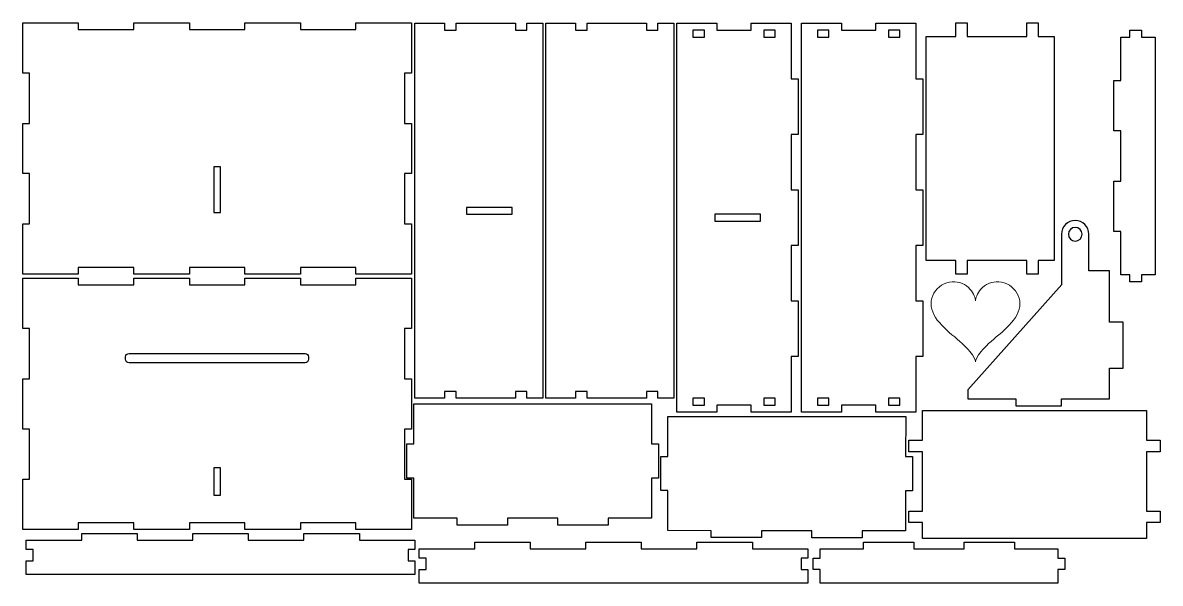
# Model space of a CAD drawing. Header units: inches. Extents: x 2 to 499, y -247 to -2.
import ezdxf

# ---------------------------------------------------------------- set-up
doc = ezdxf.new("R2010")
doc.units = ezdxf.units.IN
doc.header["$MEASUREMENT"] = 0
doc.layers.add('Ebene 1', color=7, linetype='Continuous')

# ---------------------------------------------------------------- blocks, each defined once
blk = doc.blocks.new('block 3')
at = {"layer": 'Ebene 1', "color": 7, "lineweight": 25, "true_color": 0xffffff}
blk.add_lwpolyline([(88.04, -64.77), (85.04, -64.77), (85.04, -84.77), (88.04, -84.77), (88.04, -64.77)], dxfattribs=at)
blk = doc.blocks.new('block 4')
at = {"layer": 'Ebene 1', "color": 7, "lineweight": 25, "true_color": 0xffffff}
blk.add_lwpolyline([(122.97, -108.77), (122.97, -111.77), (98.68, -111.77), (98.68, -108.77), (74.39, -108.77), (74.39, -111.77), (50.11, -111.77), (50.11, -108.77), (25.82, -108.77), (25.82, -111.77), (1.54, -111.77), (1.54, -89.77), (4.54, -89.77), (4.54, -67.77), (1.54, -67.77), (1.54, -45.77), (4.54, -45.77), (4.54, -23.77), (1.54, -23.77), (1.54, -1.77), (25.82, -1.77), (25.82, -4.77), (50.11, -4.77), (50.11, -1.77), (74.39, -1.77), (74.39, -4.77), (98.68, -4.77), (98.68, -1.77), (122.97, -1.77), (122.97, -4.77), (147.25, -4.77), (147.25, -1.77), (171.54, -1.77), (171.54, -23.77), (168.54, -23.77), (168.54, -45.77), (171.54, -45.77), (171.54, -67.77), (168.54, -67.77), (168.54, -89.77), (171.54, -89.77), (171.54, -111.77), (147.25, -111.77), (147.25, -108.77), (122.97, -108.77)], dxfattribs=at)
blk = doc.blocks.new('block 2')
at = {"layer": 'Ebene 1'}
for name in ['block 4', 'block 3']:
    blk.add_blockref(name, (0, 0), dxfattribs=at)
blk = doc.blocks.new('block 5')
at = {"layer": 'Ebene 1', "color": 7, "lineweight": 25, "true_color": 0xffffff}
blk.add_lwpolyline([(174.91, -235.91), (174.91, -231.91), (199.19, -231.91), (199.19, -228.91), (223.48, -228.91), (223.48, -231.91), (247.77, -231.91), (247.77, -228.91), (272.05, -228.91), (272.05, -231.91), (296.34, -231.91), (296.34, -228.91), (320.62, -228.91), (320.62, -231.91), (344.91, -231.91), (344.91, -235.91), (341.91, -235.91), (341.91, -240.91), (344.85, -240.91), (344.91, -246.91), (174.91, -246.91), (174.96, -240.91), (177.91, -240.91), (177.91, -235.91), (174.91, -235.91)], dxfattribs=at)
blk = doc.blocks.new('block 6')
at = {"layer": 'Ebene 1', "color": 7, "lineweight": 25, "true_color": 0xffffff}
blk.add_lwpolyline([(3.04, -232.13), (3.04, -228.13), (27.32, -228.13), (27.32, -225.13), (51.61, -225.13), (51.61, -228.13), (75.89, -228.13), (75.89, -225.13), (100.18, -225.13), (100.18, -228.13), (124.47, -228.13), (124.47, -225.13), (148.75, -225.13), (148.75, -228.13), (173.04, -228.13), (173.04, -232.13), (170.04, -232.13), (170.04, -237.13), (172.98, -237.13), (173.04, -243.13), (3.04, -243.13), (3.09, -237.13), (6.04, -237.13), (6.04, -232.13), (3.04, -232.13)], dxfattribs=at)
blk = doc.blocks.new('block 8')
at = {"layer": 'Ebene 1', "color": 7, "lineweight": 25, "true_color": 0xffffff}
blk.add_lwpolyline([(354.12, -8.02), (354.12, -5.02), (349.12, -5.02), (349.12, -8.02), (354.12, -8.02)], dxfattribs=at)
blk = doc.blocks.new('block 9')
at = {"layer": 'Ebene 1', "color": 7, "lineweight": 25, "true_color": 0xffffff}
blk.add_lwpolyline([(385.12, -5.02), (380.12, -5.02), (380.12, -8.02), (385.12, -8.02), (385.12, -5.02)], dxfattribs=at)
blk = doc.blocks.new('block 10')
at = {"layer": 'Ebene 1', "color": 7, "lineweight": 25, "true_color": 0xffffff}
blk.add_lwpolyline([(354.12, -166.02), (349.12, -166.02), (349.12, -169.02), (354.12, -169.02), (354.12, -166.02)], dxfattribs=at)
blk = doc.blocks.new('block 11')
at = {"layer": 'Ebene 1', "color": 7, "lineweight": 25, "true_color": 0xffffff}
blk.add_lwpolyline([(380.12, -169.02), (385.12, -169.02), (385.12, -166.02), (380.12, -166.02), (380.12, -169.02)], dxfattribs=at)
blk = doc.blocks.new('block 12')
at = {"layer": 'Ebene 1', "color": 7, "lineweight": 25, "true_color": 0xffffff}
blk.add_lwpolyline([(342.12, -2.02), (359.62, -2.02), (359.62, -5.02), (374.62, -5.02), (374.62, -2.02), (392.12, -2.02), (392.12, -26.31), (395.12, -26.31), (395.12, -50.6), (392.12, -50.6), (392.12, -74.88), (395.12, -74.88), (395.12, -99.17), (392.12, -99.17), (392.12, -123.45), (395.12, -123.45), (395.12, -147.74), (392.12, -147.74), (392.12, -172.02), (374.62, -172.02), (374.62, -169.02), (359.62, -169.02), (359.62, -172.02), (342.12, -172.02), (342.12, -2.02)], dxfattribs=at)
blk = doc.blocks.new('block 7')
at = {"layer": 'Ebene 1'}
for name in ['block 12', 'block 8', 'block 9', 'block 10', 'block 11']:
    blk.add_blockref(name, (0, 0), dxfattribs=at)
blk = doc.blocks.new('block 13')
at = {"layer": 'Ebene 1', "color": 7, "lineweight": 25, "true_color": 0xffffff}
blk.add_lwpolyline([(230.34, -2.02), (243.34, -2.02), (243.34, -5.02), (248.34, -5.02), (248.34, -2.02), (274.34, -2.02), (274.34, -5.02), (279.34, -5.02), (279.34, -2.02), (286.34, -2.02), (286.34, -166.02), (279.34, -166.02), (279.34, -163.02), (274.34, -163.02), (274.34, -166.02), (248.34, -166.02), (248.34, -163.02), (243.34, -163.02), (243.34, -166.02), (230.34, -166.02), (230.34, -2.02)], dxfattribs=at)
blk = doc.blocks.new('block 14')
at = {"layer": 'Ebene 1', "color": 7, "lineweight": 25, "true_color": 0xffffff}
blk.add_lwpolyline([(387.62, -224.03), (368.62, -224), (368.62, -227), (346.62, -226.98), (346.62, -223.98), (324.62, -223.96), (324.62, -226.96), (302.62, -226.93), (302.62, -223.93), (283.62, -223.91), (283.64, -206.41), (280.64, -206.41), (280.66, -191.41), (283.66, -191.41), (283.67, -173.91), (387.67, -174.03), (387.66, -191.53), (390.66, -191.53), (390.64, -206.53), (387.64, -206.53), (387.62, -224.03)], dxfattribs=at)
blk = doc.blocks.new('block 15')
at = {"layer": 'Ebene 1', "color": 7, "lineweight": 25, "true_color": 0xffffff}
blk.add_lwpolyline([(276.55, -218.45), (257.55, -218.45), (257.55, -221.45), (235.55, -221.45), (235.55, -218.45), (213.55, -218.45), (213.55, -221.45), (191.55, -221.45), (191.55, -218.45), (172.55, -218.45), (172.55, -200.95), (169.55, -200.95), (169.55, -185.95), (172.55, -185.95), (172.55, -168.45), (276.55, -168.45), (276.55, -185.95), (279.55, -185.95), (279.55, -200.95), (276.55, -200.95), (276.55, -218.45)], dxfattribs=at)
blk = doc.blocks.new('block 16')
at = {"layer": 'Ebene 1', "color": 7, "lineweight": 25, "true_color": 0xffffff}
blk.add_lwpolyline([(457.25, -235.91), (457.25, -240.91), (454.25, -240.91), (454.25, -246.91), (350.25, -246.91), (350.25, -240.91), (347.25, -240.91), (347.25, -235.91), (350.25, -235.91), (350.25, -231.91), (369.25, -231.91), (369.25, -228.91), (391.25, -228.91), (391.25, -231.91), (413.25, -231.91), (413.25, -228.91), (435.25, -228.91), (435.25, -231.91), (454.25, -231.91), (454.25, -235.91), (457.25, -235.91)], dxfattribs=at)
blk = doc.blocks.new('block 17')
at = {"layer": 'Ebene 1', "color": 7, "lineweight": 25, "true_color": 0xffffff}
blk.add_lwpolyline([(485.74, -5.02), (490.74, -5.02), (490.74, -8.02), (496.74, -8.02), (496.74, -112.02), (490.74, -112.02), (490.74, -115.02), (485.74, -115.02), (485.74, -112.02), (481.74, -112.02), (481.74, -93.02), (478.74, -93.02), (478.74, -71.02), (481.74, -71.02), (481.74, -49.02), (478.74, -49.02), (478.74, -27.02), (481.74, -27.02), (481.74, -8.02), (485.74, -8.02), (485.74, -5.02)], dxfattribs=at)
blk = doc.blocks.new('block 18')
at = {"layer": 'Ebene 1', "color": 7, "lineweight": 25, "true_color": 0xffffff}
blk.add_lwpolyline([(452.59, -7.77), (452.59, -105.77), (445.59, -105.77), (445.59, -111.77), (440.59, -111.77), (440.59, -105.77), (414.59, -105.77), (414.59, -111.77), (409.59, -111.77), (409.59, -105.77), (396.59, -105.77), (396.59, -7.77), (409.59, -7.77), (409.59, -1.77), (414.59, -1.77), (414.59, -7.77), (440.59, -7.77), (440.59, -1.77), (445.59, -1.77), (445.59, -7.77), (452.59, -7.77)], dxfattribs=at)
blk = doc.blocks.new('block 19')
at = {"layer": 'Ebene 1', "color": 7, "lineweight": 25, "true_color": 0xffffff}
blk.add_lwpolyline([(493, -227.38), (395, -227.38), (395, -220.38), (389, -220.38), (389, -215.38), (395, -215.38), (395, -189.38), (389, -189.38), (389, -184.38), (395, -184.38), (395, -171.38), (493, -171.38), (493, -184.38), (499, -184.38), (499, -189.38), (493, -189.38), (493, -215.38), (499, -215.38), (499, -220.38), (493, -220.38), (493, -227.38)], dxfattribs=at)
blk = doc.blocks.new('block 21')
at = {"layer": 'Ebene 1', "color": 7, "lineweight": 25, "true_color": 0xffffff}
blk.add_lwpolyline([(195.54, -82.52), (195.54, -85.52), (215.54, -85.52), (215.54, -82.52), (195.54, -82.52)], dxfattribs=at)
blk = doc.blocks.new('block 22')
at = {"layer": 'Ebene 1', "color": 7, "lineweight": 25, "true_color": 0xffffff}
blk.add_lwpolyline([(186.04, -2.02), (186.04, -5.02), (191.04, -5.02), (191.04, -2.02), (217.04, -2.02), (217.04, -5.02), (222.04, -5.02), (222.04, -2.02), (229.04, -2.02), (229.04, -166.02), (222.04, -166.02), (222.04, -163.02), (217.04, -163.02), (217.04, -166.02), (191.04, -166.02), (191.04, -163.02), (186.04, -163.02), (186.04, -166.02), (173.04, -166.02), (173.04, -2.02), (186.04, -2.02)], dxfattribs=at)
blk = doc.blocks.new('block 20')
at = {"layer": 'Ebene 1'}
for name in ['block 22', 'block 21']:
    blk.add_blockref(name, (0, 0), dxfattribs=at)
blk = doc.blocks.new('block 24')
at = {"layer": 'Ebene 1', "color": 7, "lineweight": 25, "true_color": 0xffffff}
blk.add_lwpolyline([(304.15, -85.52), (304.15, -88.52), (324.15, -88.52), (324.15, -85.52), (304.15, -85.52)], dxfattribs=at)
blk = doc.blocks.new('block 25')
at = {"layer": 'Ebene 1', "color": 7, "lineweight": 25, "true_color": 0xffffff}
blk.add_lwpolyline([(325.65, -8.02), (330.65, -8.02), (330.65, -5.02), (325.65, -5.02), (325.65, -8.02)], dxfattribs=at)
blk = doc.blocks.new('block 26')
at = {"layer": 'Ebene 1', "color": 7, "lineweight": 25, "true_color": 0xffffff}
blk.add_lwpolyline([(294.65, -166.02), (294.65, -169.02), (299.65, -169.02), (299.65, -166.02), (294.65, -166.02)], dxfattribs=at)
blk = doc.blocks.new('block 27')
at = {"layer": 'Ebene 1', "color": 7, "lineweight": 25, "true_color": 0xffffff}
blk.add_lwpolyline([(299.65, -5.02), (294.65, -5.02), (294.65, -8.02), (299.65, -8.02), (299.65, -5.02)], dxfattribs=at)
blk = doc.blocks.new('block 28')
at = {"layer": 'Ebene 1', "color": 7, "lineweight": 25, "true_color": 0xffffff}
blk.add_lwpolyline([(330.65, -166.02), (325.65, -166.02), (325.65, -169.02), (330.65, -169.02), (330.65, -166.02)], dxfattribs=at)
blk = doc.blocks.new('block 29')
at = {"layer": 'Ebene 1', "color": 7, "lineweight": 25, "true_color": 0xffffff}
blk.add_lwpolyline([(305.15, -169.02), (305.15, -172.02), (287.65, -172.02), (287.65, -2.02), (305.15, -2.02), (305.15, -5.02), (320.15, -5.02), (320.15, -2.02), (337.65, -2.02), (337.65, -26.31), (340.65, -26.31), (340.65, -50.6), (337.65, -50.6), (337.65, -74.88), (340.65, -74.88), (340.65, -99.17), (337.65, -99.17), (337.65, -123.45), (340.65, -123.45), (340.65, -147.74), (337.65, -147.74), (337.65, -172.02), (320.15, -172.02), (320.15, -169.02), (305.15, -169.02)], dxfattribs=at)
blk = doc.blocks.new('block 23')
at = {"layer": 'Ebene 1'}
for name in ['block 29', 'block 27', 'block 25', 'block 24', 'block 26', 'block 28']:
    blk.add_blockref(name, (0, 0), dxfattribs=at)
blk = doc.blocks.new('block 31')
at = {"layer": 'Ebene 1', "color": 7, "lineweight": 25, "true_color": 0xffffff}
blk.add_open_spline([(458.81, -94.29), (458.81, -92.63), (460.15, -91.29), (461.81, -91.29), (463.46, -91.29), (464.81, -92.63), (464.81, -94.29), (464.81, -95.95), (463.46, -97.29), (461.81, -97.29), (460.15, -97.29), (458.81, -95.95), (458.81, -94.29), (458.81, -94.29), (458.81, -94.29), (458.81, -94.29)], degree=3, knots=[0, 0, 0, 0, 1, 1, 1, 2, 2, 2, 3, 3, 3, 4, 4, 4, 5, 5, 5, 5], dxfattribs=at)
blk = doc.blocks.new('block 32')
at = {"layer": 'Ebene 1', "color": 7, "lineweight": 25, "true_color": 0xffffff}
blk.add_open_spline([(461.81, -88.29), (465.12, -88.29), (467.81, -90.98), (467.81, -94.29), (467.81, -94.29), (467.81, -110.29), (467.81, -110.29), (467.81, -110.29), (476.81, -110.29), (476.81, -110.29), (476.81, -110.29), (476.81, -132.79), (476.81, -132.79), (476.81, -132.79), (482.81, -132.79), (482.81, -132.79), (482.81, -132.79), (482.81, -152.79), (482.81, -152.79), (482.81, -152.79), (476.81, -152.79), (476.81, -152.79), (476.81, -152.79), (476.81, -166.29), (476.81, -166.29), (476.81, -166.29), (455.81, -166.29), (455.81, -166.29), (455.81, -166.29), (455.81, -169.29), (455.81, -169.29), (455.81, -169.29), (435.81, -169.29), (435.81, -169.29), (435.81, -169.29), (435.81, -166.29), (435.81, -166.29), (435.81, -166.29), (414.81, -166.29), (414.81, -166.29), (414.81, -166.29), (414.81, -162.29), (414.81, -162.29), (414.81, -162.29), (456.01, -116.29), (456.01, -116.29), (456.01, -116.29), (455.81, -116.29), (455.81, -116.29), (455.81, -116.29), (455.81, -94.29), (455.81, -94.29), (455.81, -90.98), (458.49, -88.29), (461.81, -88.29)], degree=3, knots=[0, 0, 0, 0, 1, 1, 1, 2, 2, 2, 3, 3, 3, 4, 4, 4, 5, 5, 5, 6, 6, 6, 7, 7, 7, 8, 8, 8, 9, 9, 9, 10, 10, 10, 11, 11, 11, 12, 12, 12, 13, 13, 13, 14, 14, 14, 15, 15, 15, 16, 16, 16, 17, 17, 17, 18, 18, 18, 18], dxfattribs=at)
blk = doc.blocks.new('block 30')
at = {"layer": 'Ebene 1'}
for name in ['block 32', 'block 31']:
    blk.add_blockref(name, (0, 0), dxfattribs=at)
blk = doc.blocks.new('block 34')
at = {"layer": 'Ebene 1', "color": 7, "lineweight": 25, "true_color": 0xffffff}
blk.add_lwpolyline([(74.39, -223.45), (50.11, -223.45), (50.11, -220.45), (25.82, -220.45), (25.82, -223.45), (1.54, -223.45), (1.54, -201.45), (4.54, -201.45), (4.54, -179.45), (1.54, -179.45), (1.54, -157.45), (4.54, -157.45), (4.54, -135.45), (1.54, -135.45), (1.54, -113.45), (25.82, -113.45), (25.82, -116.45), (50.11, -116.45), (50.11, -113.45), (74.39, -113.45), (74.39, -116.45), (98.68, -116.45), (98.68, -113.45), (122.97, -113.45), (122.97, -116.45), (147.25, -116.45), (147.25, -113.45), (171.54, -113.45), (171.54, -135.45), (168.54, -135.45), (168.54, -157.45), (171.54, -157.45), (171.54, -179.45), (168.54, -179.45), (168.54, -201.45), (171.54, -201.45), (171.54, -223.45), (147.25, -223.45), (147.25, -220.45), (122.97, -220.45), (122.97, -223.45), (98.68, -223.45), (98.68, -220.45), (74.39, -220.45), (74.39, -223.45)], dxfattribs=at)
blk = doc.blocks.new('block 35')
at = {"layer": 'Ebene 1', "color": 7, "lineweight": 25, "true_color": 0xffffff}
blk.add_lwpolyline([(85.04, -196.45), (85.04, -208.45), (88.04, -208.45), (88.04, -196.45), (85.04, -196.45)], dxfattribs=at)
blk = doc.blocks.new('block 36')
at = {"layer": 'Ebene 1', "color": 7, "lineweight": 25, "true_color": 0xffffff}
blk.add_open_spline([(46.54, -147.95), (46.54, -147.95), (46.54, -148.95), (46.54, -148.95), (46.54, -149.78), (47.21, -150.45), (48.04, -150.45), (48.04, -150.45), (125.04, -150.45), (125.04, -150.45), (125.87, -150.45), (126.54, -149.78), (126.54, -148.95), (126.54, -148.95), (126.54, -147.95), (126.54, -147.95), (126.54, -147.12), (125.87, -146.45), (125.04, -146.45), (125.04, -146.45), (48.04, -146.45), (48.04, -146.45), (47.21, -146.45), (46.54, -147.12), (46.54, -147.95)], degree=3, knots=[0, 0, 0, 0, 1, 1, 1, 2, 2, 2, 3, 3, 3, 4, 4, 4, 5, 5, 5, 6, 6, 6, 7, 7, 7, 8, 8, 8, 8], dxfattribs=at)
blk = doc.blocks.new('block 33')
at = {"layer": 'Ebene 1'}
for name in ['block 34', 'block 36', 'block 35']:
    blk.add_blockref(name, (0, 0), dxfattribs=at)

msp = doc.modelspace()

# ---------------------------------------------------------------- linework, layer by layer
at = {"layer": 'Ebene 1', "color": 7, "lineweight": 9, "true_color": 0xffffff}
msp.add_open_spline([(418.2, -150.1), (418.2, -150.1), (418.14, -148.96), (416.9, -147.06), (415.52, -144.99), (413.46, -142.94), (410.24, -140.17), (407.23, -137.58), (403.79, -134.84), (401.51, -131.79), (399.19, -128.68), (398.25, -125.46), (399.12, -122.26), (399.97, -119.13), (402.49, -116.59), (405.6, -115.54), (408.77, -114.47), (411.91, -115.14), (414.26, -116.87), (416.62, -118.62), (417.67, -121), (418.03, -122.38), (418.39, -123.77), (418.02, -123.77), (418.38, -122.38), (418.73, -121), (419.78, -118.62), (422.14, -116.87), (424.49, -115.14), (427.63, -114.47), (430.8, -115.54), (433.92, -116.59), (436.43, -119.13), (437.28, -122.26), (438.16, -125.46), (437.21, -128.68), (434.89, -131.79), (432.61, -134.84), (429.18, -137.58), (426.16, -140.17), (422.94, -142.94), (420.88, -144.99), (419.51, -147.06), (418.26, -148.96), (418.2, -150.1), (418.2, -150.1)], degree=3, knots=[0, 0, 0, 0, 1, 1, 1, 2, 2, 2, 3, 3, 3, 4, 4, 4, 5, 5, 5, 6, 6, 6, 7, 7, 7, 8, 8, 8, 9, 9, 9, 10, 10, 10, 11, 11, 11, 12, 12, 12, 13, 13, 13, 14, 14, 14, 15, 15, 15, 15], dxfattribs=at)

# ---------------------------------------------------------------- block references
at = {"layer": 'Ebene 1'}
for name in ['block 2', 'block 20', 'block 13', 'block 23', 'block 7', 'block 18', 'block 17', 'block 30', 'block 33', 'block 15', 'block 14', 'block 19', 'block 6', 'block 5', 'block 16']:
    msp.add_blockref(name, (0, 0), dxfattribs=at)

doc.saveas('drawing.dxf')
